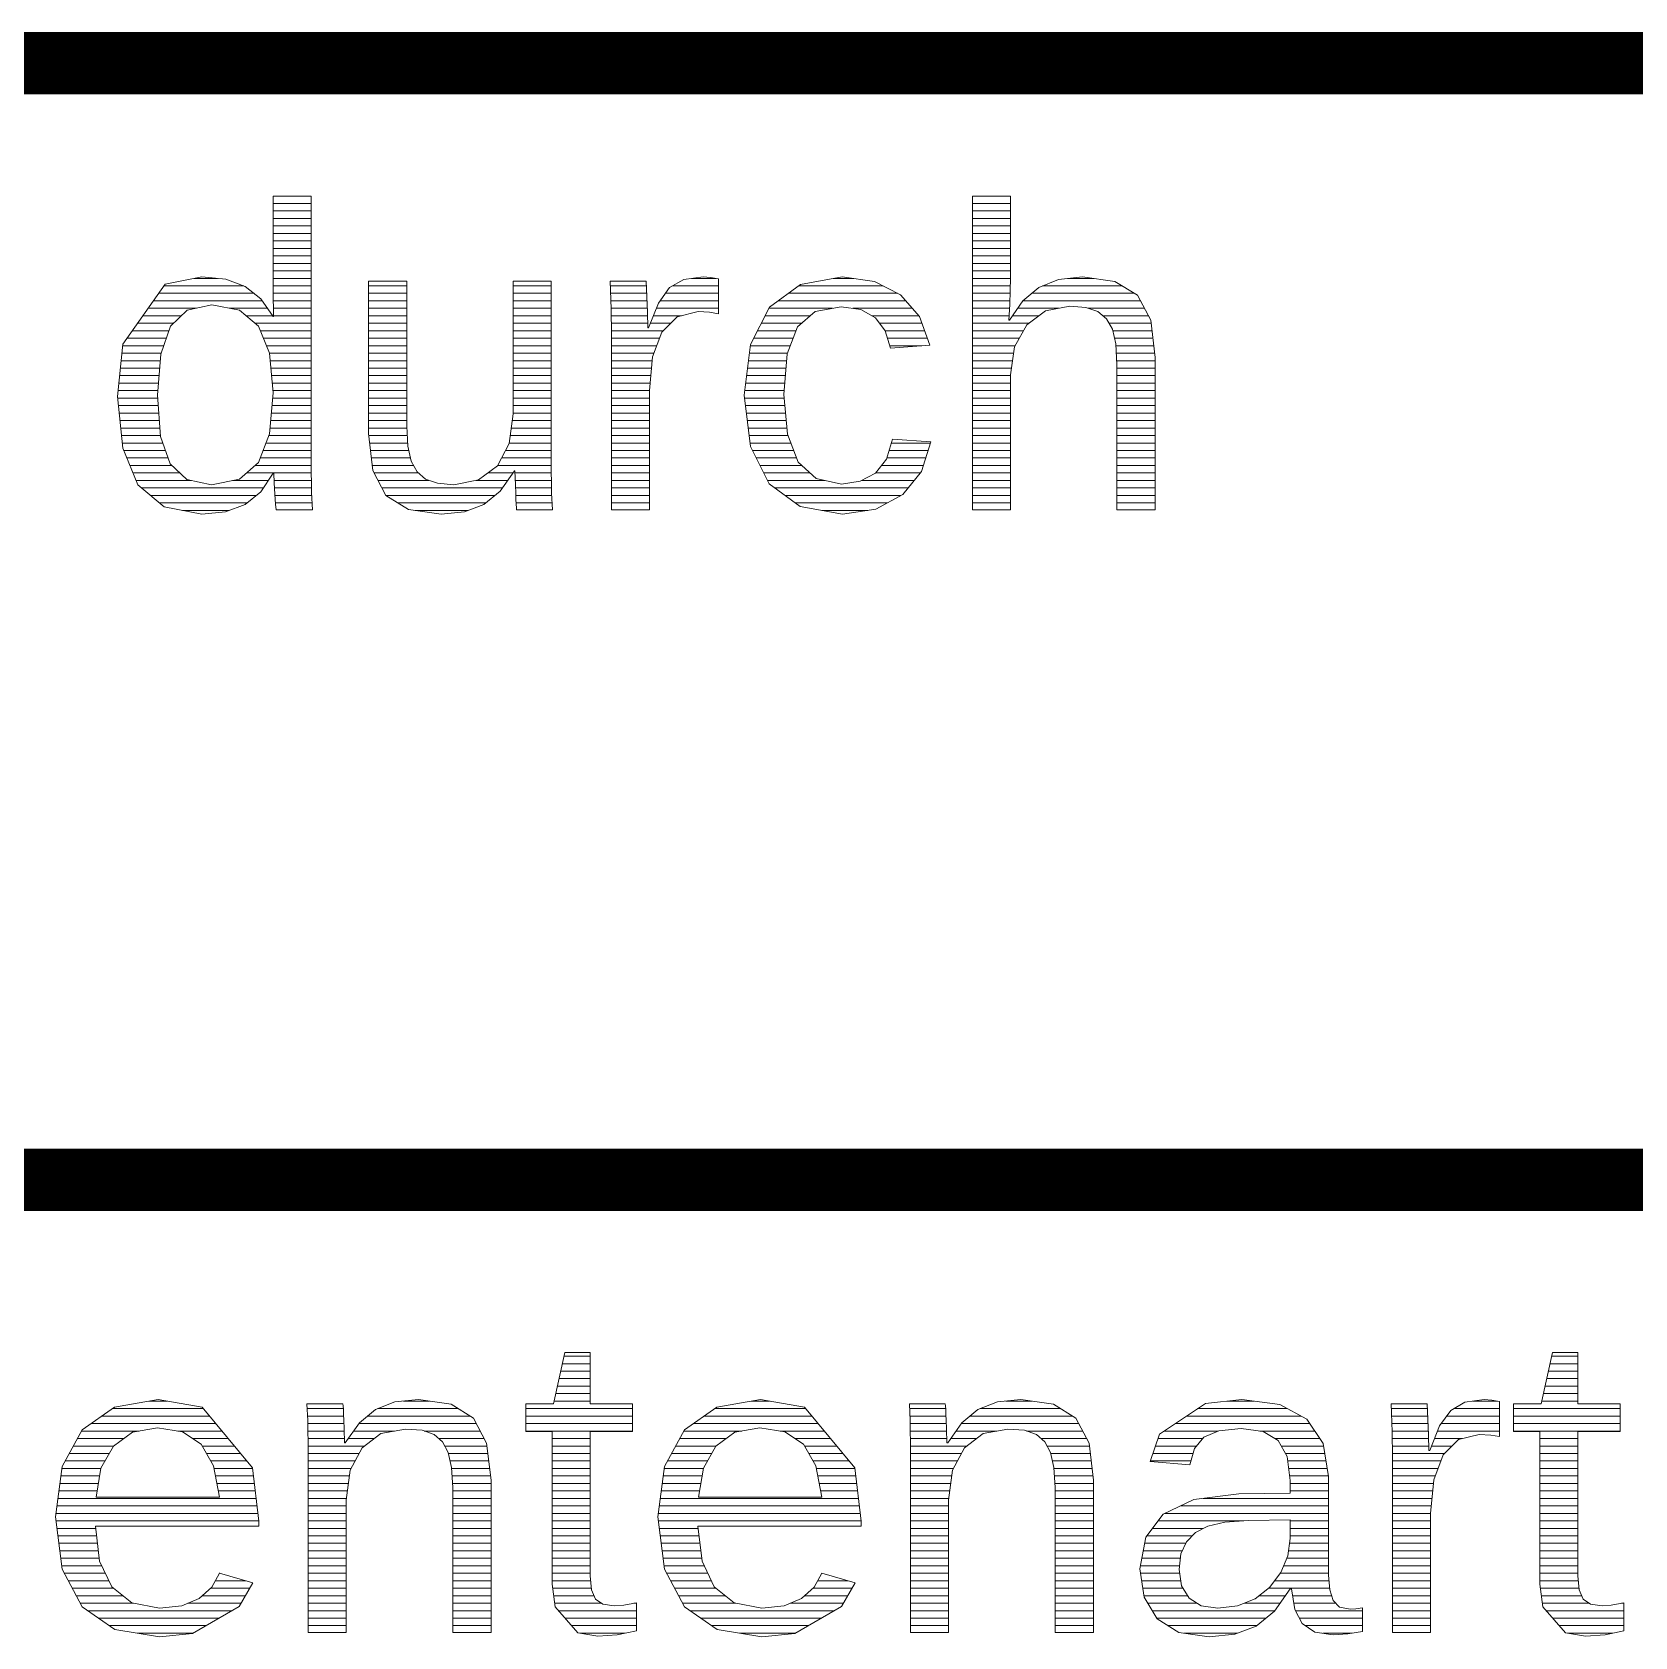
# Model space of a CAD drawing. Header units: millimetres. Extents: x 20 to 410, y 10 to 287.
# Drawn here: x 311.38 to 324.22, y 33.34 to 46.2 of the extents above; entities that cross this region are included whole.
import ezdxf

# ---------------------------------------------------------------- set-up
doc = ezdxf.new("R2010")
doc.units = ezdxf.units.MM
doc.layers.add('KANTEN', color=7, linetype='Continuous', lineweight=50)
doc.layers.add('TEXT', color=7, linetype='Continuous', lineweight=13)

msp = doc.modelspace()

# ---------------------------------------------------------------- linework, layer by layer
at = {"layer": 'KANTEN', "lineweight": 50, "const_width": 0.5}
for points in [[(229.97, 45.95), (410, 45.95)], [(229.97, 37), (410, 37)]]:
    msp.add_lwpolyline(points, dxfattribs=at)
at = {"layer": 'TEXT', "lineweight": 13}
for p, q in [((313.308, 44.886), (313.613, 44.886)), ((313.308, 44.826), (313.613, 44.826)), ((318.911, 44.886), (319.216, 44.886)), ((318.911, 44.826), (319.216, 44.826)), ((313.308, 44.766), (313.613, 44.766)), ((313.308, 44.706), (313.613, 44.706)), ((313.308, 44.646), (313.613, 44.646)), ((318.911, 44.766), (319.216, 44.766)), ((318.911, 44.706), (319.216, 44.706)), ((318.911, 44.646), (319.216, 44.646)), ((313.308, 44.586), (313.613, 44.586)), ((313.308, 44.526), (313.613, 44.526)), ((318.911, 44.586), (319.216, 44.586)), ((318.911, 44.526), (319.216, 44.526)), ((313.308, 44.466), (313.613, 44.466)), ((313.308, 44.406), (313.613, 44.406)), ((318.911, 44.466), (319.216, 44.466)), ((318.911, 44.406), (319.216, 44.406)), ((313.308, 44.346), (313.613, 44.346)), ((313.308, 44.286), (313.613, 44.286)), ((318.911, 44.346), (319.216, 44.346)), ((318.911, 44.286), (319.216, 44.286)), ((312.433, 44.166), (313.074, 44.166)), ((312.675, 44.226), (312.863, 44.226)), ((313.308, 44.226), (313.613, 44.226)), ((313.308, 44.166), (313.613, 44.166)), ((314.073, 44.166), (314.379, 44.166)), ((315.232, 44.166), (315.537, 44.166)), ((316.01, 44.166), (316.298, 44.166)), ((316.51, 44.166), (316.876, 44.166)), ((316.663, 44.226), (316.856, 44.226)), ((317.517, 44.166), (318.195, 44.166)), ((317.798, 44.226), (317.958, 44.226)), ((318.911, 44.226), (319.216, 44.226)), ((318.911, 44.166), (319.215, 44.166)), ((319.472, 44.166), (320.111, 44.166)), ((319.677, 44.226), (319.883, 44.226)), ((312.348, 44.046), (313.222, 44.046)), ((312.391, 44.106), (313.156, 44.106)), ((313.309, 44.106), (313.613, 44.106)), ((313.309, 44.046), (313.613, 44.046)), ((314.073, 44.106), (314.379, 44.106)), ((314.073, 44.046), (314.379, 44.046)), ((315.232, 44.106), (315.537, 44.106)), ((315.232, 44.046), (315.537, 44.046)), ((316.012, 44.106), (316.301, 44.106)), ((316.014, 44.046), (316.303, 44.046)), ((316.408, 44.046), (316.876, 44.046)), ((316.452, 44.106), (316.876, 44.106)), ((317.354, 44.046), (318.376, 44.046)), ((317.435, 44.106), (318.31, 44.106)), ((318.911, 44.106), (319.214, 44.106)), ((318.911, 44.046), (319.211, 44.046)), ((319.315, 44.046), (320.258, 44.046)), ((319.386, 44.106), (320.208, 44.106)), ((312.264, 43.926), (312.573, 43.926)), ((312.306, 43.986), (312.692, 43.986)), ((312.959, 43.986), (313.263, 43.986)), ((313.092, 43.926), (313.304, 43.926)), ((313.31, 43.986), (313.613, 43.986)), ((313.311, 43.926), (313.613, 43.926)), ((314.073, 43.986), (314.379, 43.986)), ((314.073, 43.926), (314.379, 43.926)), ((315.232, 43.986), (315.537, 43.986)), ((315.232, 43.926), (315.537, 43.926)), ((316.016, 43.986), (316.305, 43.986)), ((316.017, 43.926), (316.307, 43.926)), ((316.355, 43.926), (316.58, 43.926)), ((316.379, 43.986), (316.876, 43.986)), ((317.25, 43.926), (317.612, 43.926)), ((317.28, 43.986), (317.79, 43.986)), ((317.953, 43.986), (318.428, 43.986)), ((318.105, 43.926), (318.481, 43.926)), ((318.911, 43.986), (319.208, 43.986)), ((318.911, 43.926), (319.205, 43.926)), ((319.232, 43.926), (319.443, 43.926)), ((319.274, 43.986), (319.604, 43.986)), ((319.836, 43.986), (320.29, 43.986)), ((319.957, 43.926), (320.322, 43.926)), ((312.137, 43.746), (312.451, 43.746)), ((312.18, 43.806), (312.472, 43.806)), ((312.222, 43.866), (312.509, 43.866)), ((313.164, 43.866), (313.613, 43.866)), ((313.206, 43.806), (313.613, 43.806)), ((313.23, 43.746), (313.613, 43.746)), ((314.073, 43.866), (314.379, 43.866)), ((314.073, 43.806), (314.379, 43.806)), ((314.073, 43.746), (314.379, 43.746)), ((315.232, 43.866), (315.537, 43.866)), ((315.232, 43.806), (315.537, 43.806)), ((315.232, 43.746), (315.537, 43.746)), ((316.018, 43.866), (316.309, 43.866)), ((316.018, 43.806), (316.435, 43.806)), ((316.019, 43.746), (316.405, 43.746)), ((316.331, 43.866), (316.494, 43.866)), ((317.157, 43.746), (317.474, 43.746)), ((317.188, 43.806), (317.496, 43.806)), ((317.219, 43.866), (317.541, 43.866)), ((318.166, 43.866), (318.506, 43.866)), ((318.211, 43.806), (318.527, 43.806)), ((318.23, 43.746), (318.549, 43.746)), ((318.911, 43.866), (319.362, 43.866)), ((318.911, 43.806), (319.319, 43.806)), ((318.911, 43.746), (319.286, 43.746)), ((320.007, 43.866), (320.343, 43.866)), ((320.036, 43.806), (320.351, 43.806)), ((320.05, 43.746), (320.358, 43.746)), ((312.097, 43.626), (312.41, 43.626)), ((312.103, 43.686), (312.431, 43.686)), ((313.254, 43.686), (313.613, 43.686)), ((313.279, 43.626), (313.613, 43.626)), ((314.073, 43.686), (314.379, 43.686)), ((314.073, 43.626), (314.379, 43.626)), ((315.232, 43.686), (315.537, 43.686)), ((315.232, 43.626), (315.537, 43.626)), ((316.019, 43.686), (316.382, 43.686)), ((316.019, 43.626), (316.36, 43.626)), ((317.124, 43.626), (317.429, 43.626)), ((317.131, 43.686), (317.451, 43.686)), ((318.249, 43.686), (318.505, 43.686)), ((318.911, 43.686), (319.252, 43.686)), ((318.911, 43.626), (319.241, 43.626)), ((320.061, 43.686), (320.365, 43.686)), ((320.064, 43.626), (320.372, 43.626)), ((312.085, 43.506), (312.399, 43.506)), ((312.091, 43.566), (312.404, 43.566)), ((313.284, 43.566), (313.613, 43.566)), ((313.29, 43.506), (313.613, 43.506)), ((314.073, 43.566), (314.379, 43.566)), ((314.073, 43.506), (314.379, 43.506)), ((315.232, 43.566), (315.537, 43.566)), ((315.232, 43.506), (315.537, 43.506)), ((316.019, 43.566), (316.346, 43.566)), ((316.019, 43.506), (316.34, 43.506)), ((317.109, 43.506), (317.417, 43.506)), ((317.116, 43.566), (317.422, 43.566)), ((318.911, 43.566), (319.232, 43.566)), ((318.911, 43.506), (319.224, 43.506)), ((320.067, 43.566), (320.376, 43.566)), ((320.069, 43.506), (320.376, 43.506)), ((312.073, 43.386), (312.39, 43.386)), ((312.079, 43.446), (312.394, 43.446)), ((313.296, 43.446), (313.613, 43.446)), ((313.301, 43.386), (313.613, 43.386)), ((314.073, 43.446), (314.379, 43.446)), ((314.073, 43.386), (314.379, 43.386)), ((315.232, 43.446), (315.537, 43.446)), ((315.232, 43.386), (315.537, 43.386)), ((316.019, 43.446), (316.335, 43.446)), ((316.019, 43.386), (316.329, 43.386)), ((317.094, 43.386), (317.408, 43.386)), ((317.101, 43.446), (317.412, 43.446)), ((318.911, 43.446), (319.216, 43.446)), ((318.911, 43.386), (319.216, 43.386)), ((320.069, 43.446), (320.376, 43.446)), ((320.069, 43.386), (320.376, 43.386)), ((312.063, 43.266), (312.384, 43.266)), ((312.067, 43.326), (312.385, 43.326)), ((313.304, 43.266), (313.613, 43.266)), ((313.307, 43.326), (313.613, 43.326)), ((314.073, 43.326), (314.379, 43.326)), ((314.073, 43.266), (314.379, 43.266)), ((315.232, 43.326), (315.537, 43.326)), ((315.232, 43.266), (315.537, 43.266)), ((316.019, 43.326), (316.324, 43.326)), ((316.019, 43.266), (316.324, 43.266)), ((317.084, 43.266), (317.403, 43.266)), ((317.086, 43.326), (317.403, 43.326)), ((318.911, 43.326), (319.216, 43.326)), ((318.911, 43.266), (319.216, 43.266)), ((320.069, 43.326), (320.376, 43.326)), ((320.069, 43.266), (320.376, 43.266)), ((312.069, 43.206), (312.388, 43.206)), ((312.075, 43.146), (312.393, 43.146)), ((313.294, 43.146), (313.613, 43.146)), ((313.299, 43.206), (313.613, 43.206)), ((314.073, 43.206), (314.379, 43.206)), ((314.073, 43.146), (314.379, 43.146)), ((315.232, 43.206), (315.537, 43.206)), ((315.232, 43.146), (315.537, 43.146)), ((316.019, 43.206), (316.324, 43.206)), ((316.019, 43.146), (316.324, 43.146)), ((317.092, 43.206), (317.408, 43.206)), ((317.099, 43.146), (317.414, 43.146)), ((318.911, 43.206), (319.216, 43.206)), ((318.911, 43.146), (319.216, 43.146)), ((320.069, 43.206), (320.376, 43.206)), ((320.069, 43.146), (320.376, 43.146)), ((312.081, 43.086), (312.398, 43.086)), ((312.087, 43.026), (312.402, 43.026)), ((313.283, 43.026), (313.613, 43.026)), ((313.288, 43.086), (313.613, 43.086)), ((314.073, 43.086), (314.379, 43.086)), ((314.073, 43.026), (314.38, 43.026)), ((315.217, 43.026), (315.537, 43.026)), ((315.225, 43.086), (315.537, 43.086)), ((316.019, 43.086), (316.324, 43.086)), ((316.019, 43.026), (316.324, 43.026)), ((317.107, 43.086), (317.419, 43.086)), ((317.114, 43.026), (317.424, 43.026)), ((318.911, 43.086), (319.216, 43.086)), ((318.911, 43.026), (319.216, 43.026)), ((320.069, 43.086), (320.376, 43.086)), ((320.069, 43.026), (320.376, 43.026)), ((312.093, 42.966), (312.407, 42.966)), ((312.099, 42.906), (312.426, 42.906)), ((312.11, 42.846), (312.446, 42.846)), ((313.227, 42.846), (313.613, 42.846)), ((313.25, 42.906), (313.613, 42.906)), ((313.273, 42.966), (313.613, 42.966)), ((314.075, 42.966), (314.383, 42.966)), ((314.082, 42.906), (314.387, 42.906)), ((314.089, 42.846), (314.396, 42.846)), ((315.17, 42.846), (315.537, 42.846)), ((315.201, 42.906), (315.537, 42.906)), ((315.209, 42.966), (315.537, 42.966)), ((316.019, 42.966), (316.324, 42.966)), ((316.019, 42.906), (316.324, 42.906)), ((316.019, 42.846), (316.324, 42.846)), ((317.121, 42.966), (317.433, 42.966)), ((317.129, 42.906), (317.456, 42.906)), ((317.149, 42.846), (317.479, 42.846)), ((318.244, 42.846), (318.557, 42.846)), ((318.261, 42.906), (318.575, 42.906)), ((318.911, 42.966), (319.216, 42.966)), ((318.911, 42.906), (319.216, 42.906)), ((318.911, 42.846), (319.216, 42.846)), ((320.069, 42.966), (320.376, 42.966)), ((320.069, 42.906), (320.376, 42.906)), ((320.069, 42.846), (320.376, 42.846)), ((312.135, 42.786), (312.467, 42.786)), ((312.16, 42.726), (312.496, 42.726)), ((313.162, 42.726), (313.613, 42.726)), ((313.204, 42.786), (313.613, 42.786)), ((314.096, 42.786), (314.409, 42.786)), ((314.103, 42.726), (314.433, 42.726)), ((315.106, 42.726), (315.538, 42.726)), ((315.138, 42.786), (315.537, 42.786)), ((316.019, 42.786), (316.324, 42.786)), ((316.019, 42.726), (316.324, 42.726)), ((317.179, 42.786), (317.502, 42.786)), ((317.209, 42.726), (317.545, 42.726)), ((318.183, 42.726), (318.519, 42.726)), ((318.226, 42.786), (318.538, 42.786)), ((318.911, 42.786), (319.216, 42.786)), ((318.911, 42.726), (319.216, 42.726)), ((320.069, 42.786), (320.376, 42.786)), ((320.069, 42.726), (320.376, 42.726)), ((312.185, 42.666), (312.561, 42.666)), ((312.21, 42.606), (312.653, 42.606)), ((312.984, 42.606), (313.269, 42.606)), ((313.094, 42.666), (313.614, 42.666)), ((313.316, 42.606), (313.615, 42.606)), ((314.118, 42.666), (314.47, 42.666)), ((314.149, 42.606), (314.557, 42.606)), ((314.935, 42.606), (315.186, 42.606)), ((315.029, 42.666), (315.228, 42.666)), ((315.246, 42.666), (315.538, 42.666)), ((315.248, 42.606), (315.539, 42.606)), ((316.019, 42.666), (316.324, 42.666)), ((316.019, 42.606), (316.324, 42.606)), ((317.24, 42.666), (317.611, 42.666)), ((317.27, 42.606), (317.729, 42.606)), ((318.026, 42.606), (318.445, 42.606)), ((318.136, 42.666), (318.494, 42.666)), ((318.911, 42.666), (319.216, 42.666)), ((318.911, 42.606), (319.216, 42.606)), ((320.069, 42.666), (320.376, 42.666)), ((320.069, 42.606), (320.376, 42.606)), ((312.254, 42.546), (313.23, 42.546)), ((312.326, 42.486), (313.175, 42.486)), ((313.318, 42.546), (313.615, 42.546)), ((313.321, 42.486), (313.617, 42.486)), ((314.181, 42.546), (315.144, 42.546)), ((314.213, 42.486), (315.084, 42.486)), ((315.25, 42.546), (315.54, 42.546)), ((315.252, 42.486), (315.541, 42.486)), ((316.019, 42.546), (316.324, 42.546)), ((316.019, 42.486), (316.324, 42.486)), ((317.329, 42.546), (318.396, 42.546)), ((317.411, 42.486), (318.339, 42.486)), ((318.911, 42.546), (319.216, 42.546)), ((318.911, 42.486), (319.216, 42.486)), ((320.069, 42.546), (320.376, 42.546)), ((320.069, 42.486), (320.376, 42.486)), ((312.397, 42.426), (313.1, 42.426)), ((312.582, 42.366), (312.956, 42.366)), ((313.326, 42.426), (313.62, 42.426)), ((314.309, 42.426), (315.011, 42.426)), ((314.445, 42.366), (314.87, 42.366)), ((315.255, 42.426), (315.544, 42.426)), ((316.019, 42.426), (316.324, 42.426)), ((317.492, 42.426), (318.23, 42.426)), ((317.704, 42.366), (318.074, 42.366)), ((318.911, 42.426), (319.216, 42.426)), ((320.069, 42.426), (320.376, 42.426)), ((315.626, 35.526), (315.849, 35.526)), ((315.639, 35.586), (315.849, 35.586)), ((323.54, 35.526), (323.763, 35.526)), ((323.553, 35.586), (323.763, 35.586)), ((315.6, 35.406), (315.849, 35.406)), ((315.613, 35.466), (315.849, 35.466)), ((323.513, 35.406), (323.763, 35.406)), ((323.526, 35.466), (323.763, 35.466)), ((315.574, 35.286), (315.849, 35.286)), ((315.587, 35.346), (315.849, 35.346)), ((323.487, 35.286), (323.763, 35.286)), ((323.5, 35.346), (323.763, 35.346)), ((312.019, 35.166), (312.749, 35.166)), ((312.313, 35.226), (312.459, 35.226)), ((313.581, 35.166), (313.87, 35.166)), ((314.146, 35.166), (314.79, 35.166)), ((314.352, 35.226), (314.561, 35.226)), ((315.332, 35.166), (316.188, 35.166)), ((315.56, 35.226), (315.849, 35.226)), ((316.846, 35.166), (317.576, 35.166)), ((317.139, 35.226), (317.286, 35.226)), ((318.408, 35.166), (318.697, 35.166)), ((318.973, 35.166), (319.617, 35.166)), ((319.179, 35.226), (319.387, 35.226)), ((320.716, 35.166), (321.434, 35.166)), ((320.951, 35.226), (321.167, 35.226)), ((322.269, 35.166), (322.557, 35.166)), ((322.769, 35.166), (323.135, 35.166)), ((322.922, 35.226), (323.115, 35.226)), ((323.246, 35.166), (324.102, 35.166)), ((323.474, 35.226), (323.763, 35.226)), ((311.849, 35.046), (312.849, 35.046)), ((311.934, 35.106), (312.799, 35.106)), ((313.585, 35.106), (313.873, 35.106)), ((313.587, 35.046), (313.876, 35.046)), ((313.994, 35.046), (314.937, 35.046)), ((314.064, 35.106), (314.886, 35.106)), ((315.332, 35.106), (316.188, 35.106)), ((315.332, 35.046), (316.188, 35.046)), ((316.675, 35.046), (317.675, 35.046)), ((316.76, 35.106), (317.625, 35.106)), ((318.411, 35.106), (318.7, 35.106)), ((318.414, 35.046), (318.702, 35.046)), ((318.821, 35.046), (319.763, 35.046)), ((318.89, 35.106), (319.713, 35.106)), ((320.538, 35.046), (321.614, 35.046)), ((320.627, 35.106), (321.543, 35.106)), ((322.271, 35.106), (322.559, 35.106)), ((322.273, 35.046), (322.562, 35.046)), ((322.667, 35.046), (323.135, 35.046)), ((322.71, 35.106), (323.135, 35.106)), ((323.246, 35.106), (324.102, 35.106)), ((323.246, 35.046), (324.102, 35.046)), ((311.708, 34.866), (312.031, 34.866)), ((311.74, 34.926), (312.114, 34.926)), ((311.772, 34.986), (312.236, 34.986)), ((312.545, 34.986), (312.899, 34.986)), ((312.663, 34.926), (312.948, 34.926)), ((312.74, 34.866), (312.998, 34.866)), ((313.588, 34.986), (313.878, 34.986)), ((313.588, 34.926), (313.88, 34.926)), ((313.589, 34.866), (314.04, 34.866)), ((313.911, 34.926), (314.12, 34.926)), ((313.953, 34.986), (314.282, 34.986)), ((314.518, 34.986), (314.968, 34.986)), ((314.636, 34.926), (315, 34.926)), ((314.684, 34.866), (315.022, 34.866)), ((315.332, 34.986), (316.188, 34.986)), ((315.544, 34.926), (315.849, 34.926)), ((315.544, 34.866), (315.849, 34.866)), ((316.534, 34.866), (316.858, 34.866)), ((316.566, 34.926), (316.94, 34.926)), ((316.599, 34.986), (317.063, 34.986)), ((317.371, 34.986), (317.725, 34.986)), ((317.49, 34.926), (317.775, 34.926)), ((317.566, 34.866), (317.825, 34.866)), ((318.414, 34.986), (318.705, 34.986)), ((318.415, 34.926), (318.706, 34.926)), ((318.415, 34.866), (318.867, 34.866)), ((318.737, 34.926), (318.947, 34.926)), ((318.779, 34.986), (319.108, 34.986)), ((319.345, 34.986), (319.795, 34.986)), ((319.462, 34.926), (319.826, 34.926)), ((319.51, 34.866), (319.849, 34.866)), ((320.377, 34.866), (320.707, 34.866)), ((320.398, 34.926), (320.757, 34.926)), ((320.449, 34.986), (320.88, 34.986)), ((321.213, 34.986), (321.654, 34.986)), ((321.334, 34.926), (321.695, 34.926)), ((321.386, 34.866), (321.725, 34.866)), ((322.275, 34.986), (322.564, 34.986)), ((322.276, 34.926), (322.566, 34.926)), ((322.277, 34.866), (322.568, 34.866)), ((322.59, 34.866), (322.753, 34.866)), ((322.614, 34.926), (322.839, 34.926)), ((322.638, 34.986), (323.135, 34.986)), ((323.246, 34.986), (324.102, 34.986)), ((323.458, 34.926), (323.763, 34.926)), ((323.458, 34.866), (323.763, 34.866)), ((311.643, 34.746), (311.962, 34.746)), ((311.675, 34.806), (311.996, 34.806)), ((312.774, 34.806), (313.048, 34.806)), ((312.808, 34.746), (313.098, 34.746)), ((313.589, 34.806), (313.997, 34.806)), ((313.589, 34.746), (313.965, 34.746)), ((314.713, 34.806), (315.029, 34.806)), ((314.727, 34.746), (315.036, 34.746)), ((315.544, 34.806), (315.849, 34.806)), ((315.544, 34.746), (315.849, 34.746)), ((316.469, 34.746), (316.788, 34.746)), ((316.502, 34.806), (316.822, 34.806)), ((317.6, 34.806), (317.874, 34.806)), ((317.634, 34.746), (317.924, 34.746)), ((318.416, 34.806), (318.824, 34.806)), ((318.416, 34.746), (318.792, 34.746)), ((319.54, 34.806), (319.856, 34.806)), ((319.553, 34.746), (319.863, 34.746)), ((320.336, 34.746), (320.662, 34.746)), ((320.357, 34.806), (320.679, 34.806)), ((321.42, 34.806), (321.735, 34.806)), ((321.438, 34.746), (321.745, 34.746)), ((322.277, 34.806), (322.693, 34.806)), ((322.278, 34.746), (322.664, 34.746)), ((323.458, 34.806), (323.763, 34.806)), ((323.458, 34.746), (323.763, 34.746)), ((311.609, 34.626), (311.919, 34.626)), ((311.617, 34.686), (311.929, 34.686)), ((312.834, 34.686), (313.144, 34.686)), ((312.846, 34.626), (313.152, 34.626)), ((313.589, 34.686), (313.934, 34.686)), ((313.589, 34.626), (313.92, 34.626)), ((314.739, 34.686), (315.043, 34.686)), ((314.742, 34.626), (315.05, 34.626)), ((315.544, 34.686), (315.849, 34.686)), ((315.544, 34.626), (315.849, 34.626)), ((316.435, 34.626), (316.745, 34.626)), ((316.443, 34.686), (316.755, 34.686)), ((317.66, 34.686), (317.971, 34.686)), ((317.672, 34.626), (317.978, 34.626)), ((318.416, 34.686), (318.76, 34.686)), ((318.416, 34.626), (318.746, 34.626)), ((319.565, 34.686), (319.87, 34.686)), ((319.568, 34.626), (319.877, 34.626)), ((321.445, 34.686), (321.755, 34.686)), ((321.453, 34.626), (321.765, 34.626)), ((322.278, 34.686), (322.641, 34.686)), ((322.278, 34.626), (322.619, 34.626)), ((323.458, 34.686), (323.763, 34.686)), ((323.458, 34.626), (323.763, 34.626)), ((311.593, 34.506), (311.898, 34.506)), ((311.601, 34.566), (311.908, 34.566)), ((312.858, 34.566), (313.159, 34.566)), ((312.87, 34.506), (313.166, 34.506)), ((313.589, 34.566), (313.912, 34.566)), ((313.589, 34.506), (313.904, 34.506)), ((314.745, 34.566), (315.054, 34.566)), ((314.747, 34.506), (315.054, 34.506)), ((315.544, 34.566), (315.849, 34.566)), ((315.544, 34.506), (315.849, 34.506)), ((316.419, 34.506), (316.724, 34.506)), ((316.427, 34.566), (316.734, 34.566)), ((317.684, 34.566), (317.985, 34.566)), ((317.696, 34.506), (317.992, 34.506)), ((318.416, 34.566), (318.738, 34.566)), ((318.416, 34.506), (318.73, 34.506)), ((319.572, 34.566), (319.881, 34.566)), ((319.574, 34.506), (319.881, 34.506)), ((321.457, 34.566), (321.765, 34.566)), ((321.457, 34.506), (321.765, 34.506)), ((322.278, 34.566), (322.605, 34.566)), ((322.278, 34.506), (322.599, 34.506)), ((323.458, 34.566), (323.763, 34.566)), ((323.458, 34.506), (323.763, 34.506)), ((311.577, 34.386), (313.18, 34.386)), ((311.585, 34.446), (313.173, 34.446)), ((313.589, 34.446), (313.896, 34.446)), ((313.589, 34.386), (313.894, 34.386)), ((314.747, 34.446), (315.054, 34.446)), ((314.747, 34.386), (315.054, 34.386)), ((315.544, 34.446), (315.849, 34.446)), ((315.544, 34.386), (315.849, 34.386)), ((316.403, 34.386), (318.006, 34.386)), ((316.411, 34.446), (317.999, 34.446)), ((318.416, 34.446), (318.723, 34.446)), ((318.416, 34.386), (318.721, 34.386)), ((319.574, 34.446), (319.881, 34.446)), ((319.574, 34.386), (319.881, 34.386)), ((320.58, 34.386), (321.765, 34.386)), ((320.76, 34.446), (321.765, 34.446)), ((322.278, 34.446), (322.594, 34.446)), ((322.278, 34.386), (322.588, 34.386)), ((323.458, 34.446), (323.763, 34.446)), ((323.458, 34.386), (323.763, 34.386)), ((311.569, 34.326), (313.187, 34.326)), ((311.57, 34.266), (313.194, 34.266)), ((313.589, 34.326), (313.894, 34.326)), ((313.589, 34.266), (313.894, 34.266)), ((314.747, 34.326), (315.054, 34.326)), ((314.747, 34.266), (315.054, 34.266)), ((315.544, 34.326), (315.849, 34.326)), ((315.544, 34.266), (315.849, 34.266)), ((316.395, 34.326), (318.014, 34.326)), ((316.396, 34.266), (318.021, 34.266)), ((318.416, 34.326), (318.721, 34.326)), ((318.416, 34.266), (318.721, 34.266)), ((319.574, 34.326), (319.881, 34.326)), ((319.574, 34.266), (319.881, 34.266)), ((320.4, 34.266), (321.084, 34.266)), ((320.454, 34.326), (321.765, 34.326)), ((321.457, 34.266), (321.765, 34.266)), ((322.278, 34.326), (322.583, 34.326)), ((322.278, 34.266), (322.583, 34.266)), ((323.458, 34.326), (323.763, 34.326)), ((323.458, 34.266), (323.763, 34.266)), ((311.577, 34.206), (311.888, 34.206)), ((311.585, 34.146), (311.895, 34.146)), ((313.589, 34.206), (313.894, 34.206)), ((313.589, 34.146), (313.894, 34.146)), ((314.747, 34.206), (315.054, 34.206)), ((314.747, 34.146), (315.054, 34.146)), ((315.544, 34.206), (315.849, 34.206)), ((315.544, 34.146), (315.849, 34.146)), ((316.404, 34.206), (316.714, 34.206)), ((316.411, 34.146), (316.721, 34.146)), ((318.416, 34.206), (318.721, 34.206)), ((318.416, 34.146), (318.721, 34.146)), ((319.574, 34.206), (319.881, 34.206)), ((319.574, 34.146), (319.881, 34.146)), ((320.309, 34.146), (320.672, 34.146)), ((320.355, 34.206), (320.761, 34.206)), ((321.457, 34.206), (321.765, 34.206)), ((321.457, 34.146), (321.765, 34.146)), ((322.278, 34.206), (322.583, 34.206)), ((322.278, 34.146), (322.583, 34.146)), ((323.458, 34.206), (323.763, 34.206)), ((323.458, 34.146), (323.763, 34.146)), ((311.592, 34.086), (311.902, 34.086)), ((311.6, 34.026), (311.909, 34.026)), ((311.608, 33.966), (311.916, 33.966)), ((313.589, 34.086), (313.894, 34.086)), ((313.589, 34.026), (313.894, 34.026)), ((313.589, 33.966), (313.894, 33.966)), ((314.747, 34.086), (315.054, 34.086)), ((314.747, 34.026), (315.054, 34.026)), ((314.747, 33.966), (315.054, 33.966)), ((315.544, 34.086), (315.849, 34.086)), ((315.544, 34.026), (315.849, 34.026)), ((315.544, 33.966), (315.849, 33.966)), ((316.419, 34.086), (316.728, 34.086)), ((316.426, 34.026), (316.735, 34.026)), ((316.434, 33.966), (316.742, 33.966)), ((318.416, 34.086), (318.721, 34.086)), ((318.416, 34.026), (318.721, 34.026)), ((318.416, 33.966), (318.721, 33.966)), ((319.574, 34.086), (319.881, 34.086)), ((319.574, 34.026), (319.881, 34.026)), ((319.574, 33.966), (319.881, 33.966)), ((320.269, 33.966), (320.578, 33.966)), ((320.28, 34.026), (320.593, 34.026)), ((320.291, 34.086), (320.62, 34.086)), ((321.43, 33.966), (321.765, 33.966)), ((321.444, 34.026), (321.765, 34.026)), ((321.452, 34.086), (321.765, 34.086)), ((322.278, 34.086), (322.583, 34.086)), ((322.278, 34.026), (322.583, 34.026)), ((322.278, 33.966), (322.583, 33.966)), ((323.458, 34.086), (323.763, 34.086)), ((323.458, 34.026), (323.763, 34.026)), ((323.458, 33.966), (323.763, 33.966)), ((311.615, 33.906), (311.936, 33.906)), ((311.636, 33.846), (311.965, 33.846)), ((312.877, 33.846), (312.88, 33.846)), ((313.589, 33.906), (313.894, 33.906)), ((313.589, 33.846), (313.894, 33.846)), ((314.747, 33.906), (315.054, 33.906)), ((314.747, 33.846), (315.054, 33.846)), ((315.544, 33.906), (315.849, 33.906)), ((315.544, 33.846), (315.849, 33.846)), ((316.442, 33.906), (316.763, 33.906)), ((316.463, 33.846), (316.791, 33.846)), ((317.704, 33.846), (317.706, 33.846)), ((318.416, 33.906), (318.721, 33.906)), ((318.416, 33.846), (318.721, 33.846)), ((319.574, 33.906), (319.881, 33.906)), ((319.574, 33.846), (319.881, 33.846)), ((320.258, 33.906), (320.57, 33.906)), ((320.259, 33.846), (320.572, 33.846)), ((321.378, 33.846), (321.765, 33.846)), ((321.405, 33.906), (321.765, 33.906)), ((322.278, 33.906), (322.583, 33.906)), ((322.278, 33.846), (322.583, 33.846)), ((323.458, 33.906), (323.763, 33.906)), ((323.458, 33.846), (323.763, 33.846)), ((311.668, 33.786), (311.993, 33.786)), ((311.7, 33.726), (312.029, 33.726)), ((312.806, 33.726), (313.12, 33.726)), ((312.844, 33.786), (313.091, 33.786)), ((313.589, 33.786), (313.894, 33.786)), ((313.589, 33.726), (313.894, 33.726)), ((314.747, 33.786), (315.054, 33.786)), ((314.747, 33.726), (315.054, 33.726)), ((315.544, 33.786), (315.853, 33.786)), ((315.548, 33.726), (315.859, 33.726)), ((316.495, 33.786), (316.819, 33.786)), ((316.526, 33.726), (316.856, 33.726)), ((317.632, 33.726), (317.946, 33.726)), ((317.671, 33.786), (317.917, 33.786)), ((318.416, 33.786), (318.721, 33.786)), ((318.416, 33.726), (318.721, 33.726)), ((319.574, 33.786), (319.881, 33.786)), ((319.574, 33.726), (319.881, 33.726)), ((320.268, 33.786), (320.581, 33.786)), ((320.277, 33.726), (320.599, 33.726)), ((321.285, 33.726), (321.773, 33.726)), ((321.333, 33.786), (321.769, 33.786)), ((322.278, 33.786), (322.583, 33.786)), ((322.278, 33.726), (322.583, 33.726)), ((323.458, 33.786), (323.766, 33.786)), ((323.462, 33.726), (323.772, 33.726)), ((311.732, 33.666), (312.104, 33.666)), ((311.763, 33.606), (312.186, 33.606)), ((312.625, 33.606), (313.051, 33.606)), ((312.739, 33.666), (313.086, 33.666)), ((313.589, 33.666), (313.894, 33.666)), ((313.589, 33.606), (313.894, 33.606)), ((314.747, 33.666), (315.054, 33.666)), ((314.747, 33.606), (315.054, 33.606)), ((315.556, 33.666), (315.88, 33.666)), ((315.563, 33.606), (315.941, 33.606)), ((316.199, 33.606), (316.219, 33.606)), ((316.558, 33.666), (316.931, 33.666)), ((316.59, 33.606), (317.013, 33.606)), ((317.452, 33.606), (317.878, 33.606)), ((317.566, 33.666), (317.912, 33.666)), ((318.416, 33.666), (318.721, 33.666)), ((318.416, 33.606), (318.721, 33.606)), ((319.574, 33.666), (319.881, 33.666)), ((319.574, 33.606), (319.881, 33.606)), ((320.286, 33.666), (320.635, 33.666)), ((320.318, 33.606), (320.712, 33.606)), ((321.089, 33.606), (321.376, 33.606)), ((321.207, 33.666), (321.418, 33.666)), ((321.476, 33.666), (321.789, 33.666)), ((321.486, 33.606), (321.822, 33.606)), ((322.278, 33.666), (322.583, 33.666)), ((322.278, 33.606), (322.583, 33.606)), ((323.469, 33.666), (323.793, 33.666)), ((323.477, 33.606), (323.854, 33.606)), ((324.113, 33.606), (324.132, 33.606)), ((311.825, 33.546), (312.978, 33.546)), ((311.911, 33.486), (312.874, 33.486)), ((313.589, 33.546), (313.894, 33.546)), ((313.589, 33.486), (313.894, 33.486)), ((314.747, 33.546), (315.054, 33.546)), ((314.747, 33.486), (315.054, 33.486)), ((315.594, 33.546), (316.219, 33.546)), ((315.647, 33.486), (316.219, 33.486)), ((316.651, 33.546), (317.804, 33.546)), ((316.737, 33.486), (317.701, 33.486)), ((318.416, 33.546), (318.721, 33.546)), ((318.416, 33.486), (318.721, 33.486)), ((319.574, 33.546), (319.881, 33.546)), ((319.574, 33.486), (319.881, 33.486)), ((320.354, 33.546), (321.334, 33.546)), ((320.39, 33.486), (321.262, 33.486)), ((321.5, 33.546), (322.037, 33.546)), ((321.531, 33.486), (322.037, 33.486)), ((322.278, 33.546), (322.583, 33.546)), ((322.278, 33.486), (322.583, 33.486)), ((323.508, 33.546), (324.132, 33.546)), ((323.561, 33.486), (324.132, 33.486)), ((311.997, 33.426), (312.771, 33.426)), ((312.22, 33.366), (312.668, 33.366)), ((313.589, 33.426), (313.894, 33.426)), ((314.747, 33.426), (315.054, 33.426)), ((315.7, 33.426), (316.219, 33.426)), ((315.769, 33.366), (316.13, 33.366)), ((316.823, 33.426), (317.597, 33.426)), ((317.047, 33.366), (317.494, 33.366)), ((318.416, 33.426), (318.721, 33.426)), ((319.574, 33.426), (319.881, 33.426)), ((320.481, 33.426), (321.188, 33.426)), ((320.609, 33.366), (321.035, 33.366)), ((321.579, 33.426), (322.037, 33.426)), ((321.718, 33.366), (321.954, 33.366)), ((322.278, 33.426), (322.583, 33.426)), ((323.613, 33.426), (324.132, 33.426)), ((323.682, 33.366), (324.043, 33.366))]:
    msp.add_line(p, q, dxfattribs=at)
for points in [[(313.209, 42.514), (313.083, 42.412), (312.927, 42.355), (312.737, 42.336), (312.435, 42.394), (312.225, 42.57), (312.103, 42.864), (312.062, 43.279), (312.104, 43.699), (312.442, 44.179), (312.737, 44.238), (312.928, 44.219), (313.084, 44.162), (313.21, 44.063), (313.308, 43.919), (313.311, 43.919), (313.308, 44.125), (313.308, 44.886), (313.613, 44.886), (313.613, 42.748), (313.616, 42.51), (313.623, 42.37), (313.332, 42.37), (313.326, 42.415), (313.321, 42.495), (313.316, 42.587), (313.315, 42.665), (313.308, 42.665), (313.209, 42.514)], [(319.208, 43.891), (319.316, 44.046), (319.444, 44.154), (319.601, 44.217), (319.794, 44.238), (320.053, 44.201), (320.234, 44.09), (320.34, 43.891), (320.376, 43.592), (320.376, 42.37), (320.069, 42.37), (320.069, 43.533), (320.06, 43.702), (320.033, 43.82), (319.986, 43.902), (319.916, 43.959), (319.819, 43.992), (319.691, 44.002), (319.497, 43.965), (319.346, 43.853), (319.248, 43.678), (319.216, 43.452), (319.216, 42.37), (318.911, 42.37), (318.911, 44.886), (319.216, 44.886), (319.216, 44.231), (319.214, 44.126), (319.21, 44.018), (319.205, 43.931), (319.202, 43.891), (319.208, 43.891)], [(314.379, 44.204), (314.379, 43.042), (314.388, 42.88), (314.415, 42.76), (314.461, 42.674), (314.528, 42.616), (314.625, 42.583), (314.757, 42.572), (314.954, 42.61), (315.105, 42.723), (315.2, 42.903), (315.232, 43.141), (315.232, 44.204), (315.537, 44.204), (315.537, 42.762), (315.54, 42.503), (315.547, 42.37), (315.259, 42.37), (315.258, 42.386), (315.256, 42.416), (315.254, 42.456), (315.252, 42.501), (315.249, 42.571), (315.246, 42.684), (315.241, 42.684), (315.127, 42.521), (314.997, 42.414), (314.842, 42.355), (314.654, 42.336), (314.393, 42.373), (314.212, 42.486), (314.107, 42.685), (314.073, 42.982), (314.073, 44.204), (314.379, 44.204)], [(316.019, 42.37), (316.019, 43.777), (316.016, 43.981), (316.008, 44.204), (316.296, 44.204), (316.307, 43.955), (316.31, 43.83), (316.317, 43.83), (316.395, 44.028), (316.485, 44.152), (316.599, 44.217), (316.753, 44.238), (316.814, 44.234), (316.876, 44.222), (316.876, 43.942), (316.805, 43.954), (316.714, 43.959), (316.546, 43.918), (316.423, 43.795), (316.349, 43.596), (316.324, 43.326), (316.324, 42.37), (316.019, 42.37)], [(317.4, 43.296), (317.429, 42.977), (317.515, 42.753), (317.66, 42.621), (317.863, 42.577), (318.013, 42.599), (318.135, 42.665), (318.224, 42.777), (318.27, 42.936), (318.578, 42.916), (318.504, 42.678), (318.353, 42.494), (318.138, 42.375), (317.871, 42.336), (317.532, 42.397), (317.284, 42.579), (317.132, 42.878), (317.082, 43.289), (317.132, 43.697), (317.285, 43.995), (317.533, 44.178), (317.868, 44.238), (318.126, 44.202), (318.335, 44.093), (318.486, 43.919), (318.569, 43.691), (318.254, 43.667), (318.213, 43.804), (318.134, 43.909), (318.017, 43.977), (317.86, 43.999), (317.651, 43.959), (317.509, 43.838), (317.427, 43.622), (317.4, 43.296)], [(312.407, 42.959), (312.484, 42.738), (312.617, 42.613), (312.815, 42.572), (313.038, 42.617), (313.191, 42.751), (313.279, 42.981), (313.308, 43.309), (313.279, 43.625), (313.191, 43.843), (313.039, 43.97), (312.818, 44.013), (312.62, 43.97), (312.485, 43.842), (312.408, 43.619), (312.382, 43.289), (312.407, 42.959)], [(315.91, 33.343), (315.75, 33.369), (315.567, 33.577), (315.544, 33.758), (315.544, 34.982), (315.332, 34.982), (315.332, 35.204), (315.556, 35.204), (315.646, 35.615), (315.849, 35.615), (315.849, 35.204), (316.188, 35.204), (316.188, 34.982), (315.849, 34.982), (315.849, 33.825), (315.86, 33.712), (315.892, 33.639), (315.951, 33.599), (316.042, 33.585), (316.117, 33.591), (316.219, 33.609), (316.219, 33.384), (316.066, 33.353), (315.91, 33.343)], [(324.132, 33.384), (323.98, 33.353), (323.824, 33.343), (323.664, 33.369), (323.481, 33.577), (323.458, 33.758), (323.458, 34.982), (323.246, 34.982), (323.246, 35.204), (323.469, 35.204), (323.559, 35.615), (323.763, 35.615), (323.763, 35.204), (324.102, 35.204), (324.102, 34.982), (323.763, 34.982), (323.763, 33.825), (323.773, 33.712), (323.805, 33.639), (323.865, 33.599), (323.956, 33.585), (324.03, 33.591), (324.132, 33.609), (324.132, 33.384)], [(312.177, 33.608), (312.398, 33.565), (312.576, 33.585), (312.715, 33.645), (312.816, 33.735), (312.878, 33.846), (313.145, 33.77), (313.037, 33.58), (312.663, 33.363), (312.398, 33.336), (312.039, 33.396), (311.778, 33.578), (311.618, 33.88), (311.565, 34.299), (311.618, 34.701), (311.778, 34.996), (312.036, 35.178), (312.386, 35.238), (312.74, 35.178), (313.144, 34.69), (313.195, 34.264), (313.195, 34.223), (311.886, 34.223), (311.918, 33.944), (312.016, 33.736), (312.177, 33.608)], [(314.738, 34.694), (314.711, 34.814), (314.665, 34.9), (314.598, 34.959), (314.502, 34.992), (314.369, 35.002), (314.172, 34.965), (314.021, 34.852), (313.926, 34.672), (313.894, 34.433), (313.894, 33.37), (313.589, 33.37), (313.589, 34.813), (313.587, 35.071), (313.579, 35.204), (313.867, 35.204), (313.869, 35.189), (313.871, 35.159), (313.873, 35.119), (313.875, 35.073), (313.878, 35.003), (313.881, 34.891), (313.886, 34.891), (313.999, 35.053), (314.129, 35.159), (314.284, 35.219), (314.473, 35.238), (314.734, 35.201), (314.914, 35.088), (315.019, 34.889), (315.054, 34.592), (315.054, 33.37), (314.747, 33.37), (314.747, 34.533), (314.738, 34.694)], [(316.843, 33.736), (317.003, 33.608), (317.224, 33.565), (317.403, 33.585), (317.542, 33.645), (317.642, 33.735), (317.704, 33.846), (317.972, 33.77), (317.863, 33.58), (317.489, 33.363), (317.224, 33.336), (316.866, 33.396), (316.604, 33.578), (316.445, 33.88), (316.392, 34.299), (316.445, 34.701), (316.604, 34.996), (316.863, 35.178), (317.212, 35.238), (317.566, 35.178), (317.97, 34.69), (318.021, 34.264), (318.021, 34.223), (316.712, 34.223), (316.745, 33.944), (316.843, 33.736)], [(319.574, 34.533), (319.565, 34.694), (319.538, 34.814), (319.492, 34.9), (319.424, 34.959), (319.328, 34.992), (319.195, 35.002), (318.998, 34.965), (318.848, 34.852), (318.753, 34.672), (318.721, 34.433), (318.721, 33.37), (318.416, 33.37), (318.416, 34.813), (318.413, 35.071), (318.406, 35.204), (318.694, 35.204), (318.695, 35.189), (318.697, 35.159), (318.699, 35.119), (318.701, 35.073), (318.704, 35.003), (318.707, 34.891), (318.713, 34.891), (318.826, 35.053), (318.956, 35.159), (319.111, 35.219), (319.299, 35.238), (319.56, 35.201), (319.741, 35.088), (319.846, 34.889), (319.881, 34.592), (319.881, 33.37), (319.574, 33.37), (319.574, 34.533)], [(320.566, 33.372), (320.392, 33.482), (320.288, 33.655), (320.253, 33.882), (320.3, 34.134), (320.441, 34.319), (320.686, 34.436), (321.045, 34.482), (321.457, 34.489), (321.457, 34.589), (321.434, 34.781), (321.362, 34.909), (321.24, 34.982), (321.064, 35.006), (320.887, 34.989), (320.766, 34.936), (320.691, 34.846), (320.653, 34.714), (320.335, 34.743), (320.41, 34.96), (320.778, 35.208), (321.07, 35.238), (321.374, 35.199), (321.591, 35.08), (321.722, 34.886), (321.765, 34.621), (321.765, 33.831), (321.774, 33.712), (321.801, 33.627), (321.853, 33.575), (321.937, 33.558), (321.984, 33.561), (322.037, 33.57), (322.037, 33.38), (321.92, 33.36), (321.801, 33.353), (321.655, 33.375), (321.554, 33.442), (321.494, 33.556), (321.467, 33.721), (321.457, 33.721), (321.331, 33.541), (321.185, 33.423), (321.013, 33.358), (320.808, 33.336), (320.566, 33.372)], [(322.278, 33.37), (322.278, 34.777), (322.275, 34.981), (322.267, 35.204), (322.555, 35.204), (322.566, 34.955), (322.569, 34.83), (322.576, 34.83), (322.654, 35.028), (322.744, 35.152), (322.858, 35.217), (323.012, 35.238), (323.073, 35.234), (323.135, 35.222), (323.135, 34.942), (323.064, 34.954), (322.973, 34.959), (322.805, 34.918), (322.682, 34.795), (322.608, 34.596), (322.583, 34.326), (322.583, 33.37), (322.278, 33.37)], [(312.583, 34.98), (312.381, 35.013), (312.182, 34.976), (312.029, 34.864), (311.929, 34.688), (311.889, 34.457), (312.879, 34.457), (312.83, 34.708), (312.732, 34.88), (312.583, 34.98)], [(317.558, 34.88), (317.409, 34.98), (317.207, 35.013), (317.008, 34.976), (316.856, 34.864), (316.756, 34.688), (316.716, 34.457), (317.706, 34.457), (317.656, 34.708), (317.558, 34.88)], [(321.036, 33.584), (321.176, 33.641), (321.293, 33.732), (321.382, 33.851), (321.438, 33.986), (321.457, 34.125), (321.457, 34.275), (321.123, 34.268), (320.934, 34.256), (320.797, 34.224), (320.699, 34.173), (320.626, 34.099), (320.582, 34.001), (320.567, 33.877), (320.587, 33.744), (320.647, 33.646), (320.745, 33.585), (320.877, 33.565), (321.036, 33.584)]]:
    msp.add_lwpolyline(points, close=True, dxfattribs=at)

doc.saveas('drawing.dxf')
